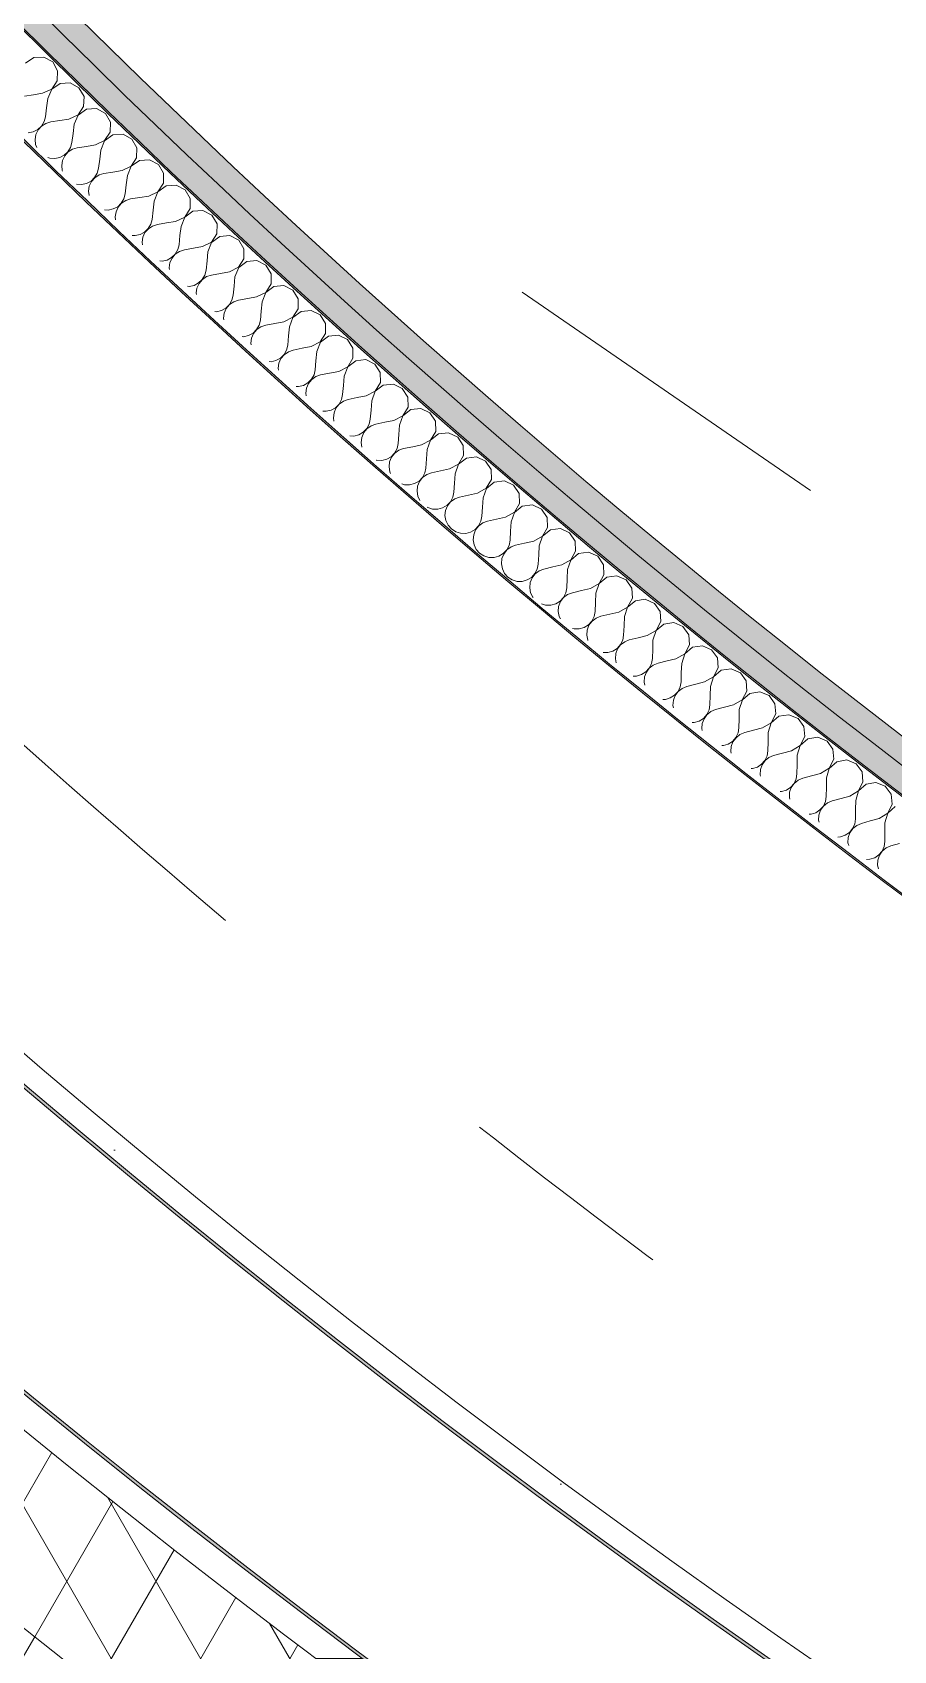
# Model space of a CAD drawing. Header units: millimetres. Extents: x -50172 to 68897, y -80883 to 956680.
# Drawn here: x -39542 to -38985, y -68995 to -67948 of the extents above; entities that cross this region are included whole.
import ezdxf

# ---------------------------------------------------------------- set-up
doc = ezdxf.new("R2010")
doc.units = ezdxf.units.MM
doc.header["$MEASUREMENT"] = 0
doc.linetypes.add('Dashed', pattern=[564.444447, 282.222223, -282.222223])
doc.linetypes.add('Double Dashed', pattern=[1093.611073, 529.166651, -211.666656, 141.111112, -211.666656])
for name, color, linetype in [('A-25-M_Wall_Ext', 7, 'Continuous'), ('New_A-15-MG_Structural_Grid_Phase_2', 7, 'Continuous'), ('New_A-25-M_Wall_Int', 7, 'Continuous')]:
    doc.layers.add(name, color=color, linetype=linetype)
for name, color, linetype, lineweight in [('A-25-M_Wall_Ext_Pen_No__1', 7, 'Continuous', 13), ('New_A-25-M_Wall_Int_Pen_No__1', 7, 'Continuous', 13), ('New_A-25-M_Wall_Int_Pen_No__150', 7, 'Continuous', 0), ('New_A-95-P_Drawing_Pen_No__1', 7, 'Continuous', 13)]:
    doc.layers.add(name, color=color, linetype=linetype, lineweight=lineweight)
for name, color, linetype, lineweight, true_color in [('A-25-M_Wall_Ext_Pen_No__107', 7, 'Continuous', 15, 0xa6a6a6), ('New_A-15-MG_Structural_Grid_Phase_2_Pen_No__222', 7, 'Continuous', 13, 0x65af33), ('New_A-25-M_Wall_Int_Pen_No__107', 7, 'Continuous', 15, 0xa6a6a6), ('New_A-25-M_Wall_Int_Pen_No__81', 7, 'Continuous', 20, 0x6a6a6a)]:
    doc.layers.add(name, color=color, linetype=linetype, lineweight=lineweight, true_color=true_color)
pattern_1 = [(60, (0, 0), (-43.30127, 25), []), (120, (0, 0), (43.30127, 25), [])]

# ---------------------------------------------------------------- blocks, each defined once
blk = doc.blocks.new('*X334')
at = {"layer": 'New_A-25-M_Wall_Int_Pen_No__150', "linetype": 'Continuous'}
for p, q in [((-39540.9, -67964.7), (-39546.2, -67968.4)), ((-39534.4, -67964.4), (-39540.9, -67964.7)), ((-39528.7, -67967.5), (-39534.4, -67964.4)), ((-39525.5, -67973.2), (-39528.7, -67967.5)), ((-39525.7, -67979.7), (-39525.5, -67973.2)), ((-39535.2, -67987.8), (-39529.3, -67985.1)), ((-39529.2, -67985.2), (-39531.8, -67991.2)), ((-39529.3, -67985.1), (-39525.7, -67979.7)), ((-39523.9, -67981.5), (-39529.2, -67985.2)), ((-39517.4, -67981.1), (-39523.9, -67981.5)), ((-39511.7, -67984.2), (-39517.4, -67981.1)), ((-39508.4, -67989.9), (-39511.7, -67984.2)), ((-39541.1, -67988.7), (-39547, -67989.6)), ((-39535.2, -67987.8), (-39541.1, -67988.7)), ((-39531.8, -67991.2), (-39532.6, -67997.1)), ((-39512.2, -68001.8), (-39508.7, -67996.4)), ((-39508.7, -67996.4), (-39508.4, -67989.9)), ((-39535.9, -68009), (-39534.2, -68006.1)), ((-39533.1, -68007.3), (-39535.9, -68009)), ((-39534.2, -68006.1), (-39533.4, -68003)), ((-39532.6, -67997.1), (-39533.4, -68003)), ((-39529.9, -68006.3), (-39533.1, -68007.3)), ((-39524.1, -68005.4), (-39529.9, -68006.3)), ((-39518.2, -68004.5), (-39524.1, -68005.4)), ((-39518.2, -68004.5), (-39512.2, -68001.8)), ((-39512.2, -68001.9), (-39514.7, -68007.8)), ((-39506.9, -67998.1), (-39512.2, -68001.9)), ((-39500.4, -67997.7), (-39506.9, -67998.1)), ((-39494.6, -68000.8), (-39500.4, -67997.7)), ((-39491.4, -68006.5), (-39494.6, -68000.8)), ((-39491.6, -68013), (-39491.4, -68006.5)), ((-39544.5, -68013.3), (-39541.3, -68012.7)), ((-39541.3, -68012.7), (-39538.3, -68011.2)), ((-39539.5, -68014.4), (-39540, -68017.7)), ((-39540, -68017.7), (-39539.7, -68021)), ((-39538, -68011.5), (-39539.5, -68014.4)), ((-39538.3, -68011.2), (-39535.9, -68009)), ((-39535.9, -68009), (-39538, -68011.5)), ((-39515.5, -68013.8), (-39516.2, -68019.7)), ((-39514.7, -68007.8), (-39515.5, -68013.8)), ((-39495.1, -68018.4), (-39491.6, -68013)), ((-39489.7, -68014.7), (-39495.1, -68018.5)), ((-39483.2, -68014.3), (-39489.7, -68014.7)), ((-39477.5, -68017.4), (-39483.2, -68014.3)), ((-39474.2, -68023), (-39477.5, -68017.4)), ((-39539.7, -68021), (-39538.9, -68022.8)), ((-39524.1, -68029.4), (-39521.2, -68027.9)), ((-39520.9, -68028.2), (-39522.3, -68031.2)), ((-39521.2, -68027.9), (-39518.8, -68025.7)), ((-39518.7, -68025.7), (-39520.9, -68028.2)), ((-39518.8, -68025.7), (-39517.1, -68022.8)), ((-39515.9, -68024), (-39518.7, -68025.7)), ((-39517.1, -68022.8), (-39516.2, -68019.7)), ((-39512.8, -68023), (-39515.9, -68024)), ((-39506.9, -68022.1), (-39512.8, -68023)), ((-39501, -68021.1), (-39506.9, -68022.1)), ((-39501, -68021.1), (-39495.1, -68018.4)), ((-39497.6, -68024.5), (-39498.3, -68030.4)), ((-39495.1, -68018.5), (-39497.6, -68024.5)), ((-39474.4, -68029.5), (-39474.2, -68023)), ((-39531.8, -68029.3), (-39530.6, -68029.8)), ((-39530.6, -68029.8), (-39527.3, -68030)), ((-39527.3, -68030), (-39524.1, -68029.4)), ((-39522.3, -68031.2), (-39522.8, -68034.4)), ((-39522.8, -68034.4), (-39522.5, -68037.7)), ((-39522.5, -68037.7), (-39522.3, -68038.1)), ((-39499.9, -68039.5), (-39499, -68036.3)), ((-39498.3, -68030.4), (-39499, -68036.3)), ((-39489.7, -68038.7), (-39495.6, -68039.6)), ((-39483.8, -68037.7), (-39489.7, -68038.7)), ((-39483.8, -68037.7), (-39477.9, -68034.9)), ((-39477.9, -68035), (-39480.4, -68041)), ((-39477.9, -68034.9), (-39474.4, -68029.5)), ((-39472.6, -68031.2), (-39477.9, -68035)), ((-39466.1, -68030.8), (-39472.6, -68031.2)), ((-39460.3, -68033.8), (-39466.1, -68030.8)), ((-39457, -68039.4), (-39460.3, -68033.8)), ((-39513.2, -68046.5), (-39510.1, -68046.7)), ((-39510.1, -68046.7), (-39506.9, -68046.1)), ((-39506.9, -68046.1), (-39503.9, -68044.5)), ((-39505, -68047.8), (-39505.6, -68051.1)), ((-39503.6, -68044.8), (-39505, -68047.8)), ((-39503.9, -68044.5), (-39501.6, -68042.3)), ((-39501.5, -68042.4), (-39503.6, -68044.8)), ((-39501.6, -68042.3), (-39499.9, -68039.5)), ((-39498.7, -68040.6), (-39501.5, -68042.4)), ((-39495.6, -68039.6), (-39498.7, -68040.6)), ((-39481.1, -68046.9), (-39481.8, -68052.8)), ((-39480.4, -68041), (-39481.1, -68046.9)), ((-39460.7, -68051.4), (-39457.1, -68045.9)), ((-39455.3, -68047.7), (-39460.6, -68051.5)), ((-39457.1, -68045.9), (-39457, -68039.4)), ((-39448.8, -68047.2), (-39455.3, -68047.7)), ((-39443.1, -68050.2), (-39448.8, -68047.2)), ((-39505.6, -68051.1), (-39505.2, -68053.8)), ((-39486.6, -68061.1), (-39484.3, -68058.9)), ((-39484.2, -68058.9), (-39486.3, -68061.4)), ((-39484.3, -68058.9), (-39482.6, -68056)), ((-39481.4, -68057.1), (-39484.2, -68058.9)), ((-39482.6, -68056), (-39481.8, -68052.8)), ((-39478.3, -68056.1), (-39481.4, -68057.1)), ((-39472.4, -68055.2), (-39478.3, -68056.1)), ((-39466.5, -68054.2), (-39472.4, -68055.2)), ((-39466.5, -68054.2), (-39460.7, -68051.4)), ((-39463.1, -68057.5), (-39463.8, -68063.4)), ((-39460.6, -68051.5), (-39463.1, -68057.5)), ((-39439.7, -68055.8), (-39443.1, -68050.2)), ((-39439.8, -68062.3), (-39439.7, -68055.8)), ((-39495.1, -68063.1), (-39492.8, -68063.3)), ((-39492.8, -68063.3), (-39489.6, -68062.6)), ((-39489.6, -68062.6), (-39486.6, -68061.1)), ((-39487.7, -68064.4), (-39488.2, -68067.6)), ((-39488.2, -68067.6), (-39488, -68069.7)), ((-39486.3, -68061.4), (-39487.7, -68064.4)), ((-39465.2, -68072.5), (-39464.4, -68069.3)), ((-39463.8, -68063.4), (-39464.4, -68069.3)), ((-39449.2, -68070.6), (-39443.3, -68067.8)), ((-39443.3, -68067.9), (-39445.7, -68073.9)), ((-39443.3, -68067.8), (-39439.8, -68062.3)), ((-39438, -68064), (-39443.3, -68067.9)), ((-39431.5, -68063.5), (-39438, -68064)), ((-39425.7, -68066.5), (-39431.5, -68063.5)), ((-39422.4, -68072.1), (-39425.7, -68066.5)), ((-39477.2, -68079.7), (-39475.4, -68079.8)), ((-39475.4, -68079.8), (-39472.2, -68079.2)), ((-39472.2, -68079.2), (-39469.3, -68077.6)), ((-39469, -68077.9), (-39470.3, -68080.9)), ((-39469.3, -68077.6), (-39466.9, -68075.3)), ((-39466.8, -68075.4), (-39469, -68077.9)), ((-39466.9, -68075.3), (-39465.2, -68072.5)), ((-39464.1, -68073.6), (-39466.8, -68075.4)), ((-39461, -68072.6), (-39464.1, -68073.6)), ((-39455.1, -68071.6), (-39461, -68072.6)), ((-39449.2, -68070.6), (-39455.1, -68071.6)), ((-39446.4, -68079.8), (-39447, -68085.7)), ((-39445.7, -68073.9), (-39446.4, -68079.8)), ((-39425.9, -68084.1), (-39422.5, -68078.6)), ((-39420.6, -68080.3), (-39425.9, -68084.2)), ((-39422.5, -68078.6), (-39422.4, -68072.1)), ((-39414.1, -68079.8), (-39420.6, -68080.3)), ((-39408.3, -68082.8), (-39414.1, -68079.8)), ((-39470.3, -68080.9), (-39470.8, -68084.1)), ((-39470.8, -68084.1), (-39470.6, -68085.7)), ((-39449.5, -68091.8), (-39447.8, -68088.9)), ((-39446.7, -68090), (-39449.4, -68091.8)), ((-39447.8, -68088.9), (-39447, -68085.7)), ((-39443.5, -68089), (-39446.7, -68090)), ((-39437.7, -68088), (-39443.5, -68089)), ((-39431.8, -68086.9), (-39437.7, -68088)), ((-39431.8, -68086.9), (-39425.9, -68084.1)), ((-39428.3, -68090.2), (-39428.9, -68096.1)), ((-39425.9, -68084.2), (-39428.3, -68090.2)), ((-39405, -68088.3), (-39408.3, -68082.8)), ((-39405, -68094.8), (-39405, -68088.3)), ((-39459.3, -68096.2), (-39457.9, -68096.3)), ((-39457.9, -68096.3), (-39454.7, -68095.6)), ((-39454.7, -68095.6), (-39451.8, -68094)), ((-39452.9, -68097.3), (-39453.4, -68100.6)), ((-39453.4, -68100.6), (-39453.2, -68101.8)), ((-39451.5, -68094.3), (-39452.9, -68097.3)), ((-39451.8, -68094), (-39449.5, -68091.8)), ((-39449.4, -68091.8), (-39451.5, -68094.3)), ((-39428.9, -68096.1), (-39429.5, -68102.1)), ((-39414.3, -68103.2), (-39408.5, -68100.3)), ((-39408.4, -68100.4), (-39410.8, -68106.5)), ((-39408.5, -68100.3), (-39405, -68094.8)), ((-39403.2, -68096.5), (-39408.4, -68100.4)), ((-39396.7, -68096), (-39403.2, -68096.5)), ((-39390.9, -68098.9), (-39396.7, -68096)), ((-39387.5, -68104.5), (-39390.9, -68098.9)), ((-39437.2, -68112), (-39434.3, -68110.4)), ((-39434, -68110.7), (-39435.4, -68113.7)), ((-39434.3, -68110.4), (-39432, -68108.1)), ((-39431.9, -68108.2), (-39434, -68110.7)), ((-39432, -68108.1), (-39430.3, -68105.3)), ((-39429.2, -68106.3), (-39431.9, -68108.2)), ((-39430.3, -68105.3), (-39429.5, -68102.1)), ((-39426, -68105.3), (-39429.2, -68106.3)), ((-39420.2, -68104.3), (-39426, -68105.3)), ((-39414.3, -68103.2), (-39420.2, -68104.3)), ((-39410.8, -68106.5), (-39411.4, -68112.4)), ((-39390.9, -68116.5), (-39387.5, -68111)), ((-39387.5, -68111), (-39387.5, -68104.5)), ((-39441.5, -68112.6), (-39440.4, -68112.7)), ((-39440.4, -68112.7), (-39437.2, -68112)), ((-39435.4, -68113.7), (-39435.8, -68116.9)), ((-39435.8, -68116.9), (-39435.7, -68117.9)), ((-39414.4, -68124.4), (-39412.8, -68121.5)), ((-39412.8, -68121.5), (-39412, -68118.3)), ((-39411.4, -68112.4), (-39412, -68118.3)), ((-39408.5, -68121.6), (-39411.6, -68122.6)), ((-39402.6, -68120.5), (-39408.5, -68121.6)), ((-39396.8, -68119.4), (-39402.6, -68120.5)), ((-39396.8, -68119.4), (-39390.9, -68116.5)), ((-39390.9, -68116.6), (-39393.2, -68122.6)), ((-39385.6, -68112.7), (-39390.9, -68116.6)), ((-39379.2, -68112.1), (-39385.6, -68112.7)), ((-39373.4, -68115), (-39379.2, -68112.1)), ((-39369.9, -68120.6), (-39373.4, -68115)), ((-39369.9, -68127.1), (-39369.9, -68120.6)), ((-39423.8, -68128.9), (-39422.8, -68129)), ((-39422.8, -68129), (-39419.6, -68128.2)), ((-39419.6, -68128.2), (-39416.7, -68126.7)), ((-39417.8, -68130), (-39418.2, -68133.2)), ((-39416.4, -68127), (-39417.8, -68130)), ((-39416.7, -68126.7), (-39414.4, -68124.4)), ((-39414.3, -68124.4), (-39416.4, -68127)), ((-39411.6, -68122.6), (-39414.3, -68124.4)), ((-39393.8, -68128.6), (-39394.4, -68134.5)), ((-39393.2, -68122.6), (-39393.8, -68128.6)), ((-39379.2, -68135.5), (-39373.3, -68132.6)), ((-39373.3, -68132.7), (-39375.6, -68138.7)), ((-39373.3, -68132.6), (-39369.9, -68127.1)), ((-39368.1, -68128.8), (-39373.3, -68132.7)), ((-39361.6, -68128.2), (-39368.1, -68128.8)), ((-39355.8, -68131.1), (-39361.6, -68128.2)), ((-39352.3, -68136.6), (-39355.8, -68131.1)), ((-39418.2, -68133.2), (-39418.1, -68134.2)), ((-39402, -68144.5), (-39399.1, -68142.9)), ((-39398.8, -68143.2), (-39400.1, -68146.2)), ((-39399.1, -68142.9), (-39396.8, -68140.6)), ((-39396.7, -68140.6), (-39398.8, -68143.2)), ((-39396.8, -68140.6), (-39395.2, -68137.7)), ((-39394, -68138.8), (-39396.7, -68140.6)), ((-39395.2, -68137.7), (-39394.4, -68134.5)), ((-39390.9, -68137.7), (-39394, -68138.8)), ((-39385, -68136.6), (-39390.9, -68137.7)), ((-39379.2, -68135.5), (-39385, -68136.6)), ((-39375.6, -68138.7), (-39376.2, -68144.7)), ((-39355.7, -68148.6), (-39352.3, -68143.1)), ((-39352.3, -68143.1), (-39352.3, -68136.6)), ((-39406.2, -68145.1), (-39405.2, -68145.2)), ((-39405.2, -68145.2), (-39402, -68144.5)), ((-39400.1, -68146.2), (-39400.6, -68149.4)), ((-39400.6, -68149.4), (-39400.4, -68150.5)), ((-39377.5, -68153.8), (-39376.7, -68150.6)), ((-39376.2, -68144.7), (-39376.7, -68150.6)), ((-39367.3, -68152.7), (-39373.2, -68153.8)), ((-39361.5, -68151.6), (-39367.3, -68152.7)), ((-39361.5, -68151.6), (-39355.7, -68148.6)), ((-39355.6, -68148.7), (-39357.9, -68154.8)), ((-39350.4, -68144.8), (-39355.6, -68148.7)), ((-39343.9, -68144.1), (-39350.4, -68144.8)), ((-39338.1, -68147), (-39343.9, -68144.1)), ((-39334.6, -68152.5), (-39338.1, -68147)), ((-39334.6, -68159), (-39334.6, -68152.5)), ((-39388.7, -68161.3), (-39387.5, -68161.4)), ((-39387.5, -68161.4), (-39384.3, -68160.6)), ((-39384.3, -68160.6), (-39381.4, -68159)), ((-39382.4, -68162.3), (-39382.8, -68165.6)), ((-39381.1, -68159.3), (-39382.4, -68162.3)), ((-39381.4, -68159), (-39379.1, -68156.7)), ((-39379, -68156.8), (-39381.1, -68159.3)), ((-39379.1, -68156.7), (-39377.5, -68153.8)), ((-39376.3, -68154.9), (-39379, -68156.8)), ((-39373.2, -68153.8), (-39376.3, -68154.9)), ((-39358.5, -68160.7), (-39359, -68166.7)), ((-39357.9, -68154.8), (-39358.5, -68160.7)), ((-39337.9, -68164.6), (-39334.6, -68159)), ((-39332.7, -68160.7), (-39337.9, -68164.7)), ((-39326.2, -68160), (-39332.7, -68160.7)), ((-39320.4, -68162.9), (-39326.2, -68160)), ((-39316.9, -68168.4), (-39320.4, -68162.9)), ((-39382.8, -68165.6), (-39382.6, -68166.9)), ((-39363.6, -68175.1), (-39361.3, -68172.7)), ((-39361.2, -68172.8), (-39363.3, -68175.4)), ((-39361.3, -68172.7), (-39359.7, -68169.9)), ((-39358.5, -68170.9), (-39361.2, -68172.8)), ((-39359.7, -68169.9), (-39359, -68166.7)), ((-39355.4, -68169.9), (-39358.5, -68170.9)), ((-39349.6, -68168.7), (-39355.4, -68169.9)), ((-39343.7, -68167.6), (-39349.6, -68168.7)), ((-39343.7, -68167.6), (-39337.9, -68164.6)), ((-39340.2, -68170.7), (-39340.7, -68176.7)), ((-39337.9, -68164.7), (-39340.2, -68170.7)), ((-39316.8, -68174.9), (-39316.9, -68168.4)), ((-39371.2, -68177.4), (-39369.7, -68177.4)), ((-39369.7, -68177.4), (-39366.5, -68176.7)), ((-39366.5, -68176.7), (-39363.6, -68175.1)), ((-39364.6, -68178.4), (-39365, -68181.6)), ((-39365, -68181.6), (-39364.8, -68183.4)), ((-39363.3, -68175.4), (-39364.6, -68178.4)), ((-39341.9, -68185.8), (-39341.2, -68182.6)), ((-39340.7, -68176.7), (-39341.2, -68182.6)), ((-39331.8, -68184.6), (-39337.6, -68185.8)), ((-39325.9, -68183.5), (-39331.8, -68184.6)), ((-39325.9, -68183.5), (-39320.1, -68180.5)), ((-39320.1, -68180.5), (-39322.3, -68186.6)), ((-39320.1, -68180.5), (-39316.8, -68174.9)), ((-39314.9, -68176.6), (-39320.1, -68180.5)), ((-39308.4, -68175.9), (-39314.9, -68176.6)), ((-39302.6, -68178.7), (-39308.4, -68175.9)), ((-39299.1, -68184.2), (-39302.6, -68178.7)), ((-39298.9, -68190.7), (-39299.1, -68184.2)), ((-39353.9, -68193.4), (-39351.8, -68193.4)), ((-39351.8, -68193.4), (-39348.6, -68192.7)), ((-39348.6, -68192.7), (-39345.8, -68191.1)), ((-39346.7, -68194.4), (-39347.1, -68197.6)), ((-39345.5, -68191.3), (-39346.7, -68194.4)), ((-39345.8, -68191.1), (-39343.5, -68188.7)), ((-39343.4, -68188.8), (-39345.5, -68191.3)), ((-39343.5, -68188.7), (-39341.9, -68185.8)), ((-39340.7, -68186.9), (-39343.4, -68188.8)), ((-39337.6, -68185.8), (-39340.7, -68186.9)), ((-39322.8, -68192.6), (-39323.3, -68198.5)), ((-39322.3, -68186.6), (-39322.8, -68192.6)), ((-39302.3, -68196.3), (-39298.9, -68190.7)), ((-39297.1, -68192.3), (-39302.2, -68196.3)), ((-39290.6, -68191.6), (-39297.1, -68192.3)), ((-39284.7, -68194.4), (-39290.6, -68191.6)), ((-39281.2, -68199.9), (-39284.7, -68194.4)), ((-39347.1, -68197.6), (-39346.8, -68199.9)), ((-39327.9, -68207), (-39325.6, -68204.6)), ((-39325.5, -68204.7), (-39327.5, -68207.2)), ((-39325.6, -68204.6), (-39324, -68201.7)), ((-39322.8, -68202.8), (-39325.5, -68204.7)), ((-39324, -68201.7), (-39323.3, -68198.5)), ((-39319.7, -68201.7), (-39322.8, -68202.8)), ((-39313.9, -68200.5), (-39319.7, -68201.7)), ((-39308, -68199.3), (-39313.9, -68200.5)), ((-39308, -68199.3), (-39302.3, -68196.3)), ((-39304.4, -68202.4), (-39304.9, -68208.4)), ((-39302.2, -68196.3), (-39304.4, -68202.4)), ((-39281, -68206.4), (-39281.2, -68199.9)), ((-39336.6, -68209.3), (-39333.9, -68209.4)), ((-39333.9, -68209.4), (-39330.7, -68208.6)), ((-39330.7, -68208.6), (-39327.9, -68207)), ((-39328.8, -68210.3), (-39329.2, -68213.5)), ((-39329.2, -68213.5), (-39328.7, -68216.6)), ((-39327.5, -68207.2), (-39328.8, -68210.3)), ((-39306, -68217.5), (-39305.3, -68214.3)), ((-39304.9, -68208.4), (-39305.3, -68214.3)), ((-39295.9, -68216.3), (-39301.8, -68217.5)), ((-39290.1, -68215), (-39295.9, -68216.3)), ((-39290.1, -68215), (-39284.3, -68212)), ((-39284.3, -68212.1), (-39286.5, -68218.2)), ((-39284.3, -68212), (-39281, -68206.4)), ((-39279.1, -68208), (-39284.3, -68212.1)), ((-39272.7, -68207.3), (-39279.1, -68208)), ((-39266.8, -68210.1), (-39272.7, -68207.3)), ((-39263.2, -68215.5), (-39266.8, -68210.1)), ((-39263.1, -68222), (-39263.2, -68215.5)), ((-39319.6, -68225), (-39319.2, -68225.1)), ((-39319.2, -68225.1), (-39315.9, -68225.2)), ((-39315.9, -68225.2), (-39312.7, -68224.4)), ((-39312.7, -68224.4), (-39309.9, -68222.8)), ((-39310.8, -68226.1), (-39311.2, -68229.4)), ((-39309.6, -68223.1), (-39310.8, -68226.1)), ((-39309.9, -68222.8), (-39307.6, -68220.4)), ((-39307.5, -68220.5), (-39309.6, -68223.1)), ((-39307.6, -68220.4), (-39306, -68217.5)), ((-39304.8, -68218.6), (-39307.5, -68220.5)), ((-39301.8, -68217.5), (-39304.8, -68218.6)), ((-39286.9, -68224.1), (-39287.3, -68230.1)), ((-39286.5, -68218.2), (-39286.9, -68224.1)), ((-39266.3, -68227.7), (-39263.1, -68222)), ((-39261.2, -68223.7), (-39266.3, -68227.7)), ((-39254.7, -68222.9), (-39261.2, -68223.7)), ((-39248.8, -68225.7), (-39254.7, -68222.9)), ((-39245.2, -68231.1), (-39248.8, -68225.7)), ((-39311.2, -68229.4), (-39310.7, -68232.6)), ((-39310.7, -68232.6), (-39310.2, -68233.7)), ((-39291.8, -68238.6), (-39289.6, -68236.2)), ((-39289.5, -68236.3), (-39291.5, -68238.8)), ((-39289.6, -68236.2), (-39288, -68233.3)), ((-39286.8, -68234.3), (-39289.5, -68236.3)), ((-39288, -68233.3), (-39287.3, -68230.1)), ((-39283.7, -68233.2), (-39286.8, -68234.3)), ((-39277.9, -68232), (-39283.7, -68233.2)), ((-39272.1, -68230.7), (-39277.9, -68232)), ((-39272.1, -68230.7), (-39266.3, -68227.7)), ((-39268.5, -68233.8), (-39268.9, -68239.8)), ((-39266.3, -68227.7), (-39268.5, -68233.8)), ((-39245, -68237.6), (-39245.2, -68231.1)), ((-39302.9, -68240.4), (-39301.2, -68240.9)), ((-39301.2, -68240.9), (-39297.9, -68241)), ((-39297.9, -68241), (-39294.7, -68240.2)), ((-39294.7, -68240.2), (-39291.8, -68238.6)), ((-39292.8, -68241.9), (-39293.1, -68245.1)), ((-39293.1, -68245.1), (-39292.6, -68248.4)), ((-39291.5, -68238.8), (-39292.8, -68241.9)), ((-39269.9, -68249), (-39269.3, -68245.7)), ((-39268.9, -68239.8), (-39269.3, -68245.7)), ((-39259.8, -68247.6), (-39265.6, -68248.9)), ((-39254, -68246.3), (-39259.8, -68247.6)), ((-39254, -68246.3), (-39248.3, -68243.2)), ((-39248.2, -68243.3), (-39250.4, -68249.4)), ((-39248.3, -68243.2), (-39245, -68237.6)), ((-39243.1, -68239.2), (-39248.2, -68243.3)), ((-39236.6, -68238.4), (-39243.1, -68239.2)), ((-39230.7, -68241.2), (-39236.6, -68238.4)), ((-39227.1, -68246.6), (-39230.7, -68241.2)), ((-39226.9, -68253.1), (-39227.1, -68246.6)), ((-39292.6, -68248.4), (-39291.3, -68251.1)), ((-39286.6, -68255.4), (-39286.2, -68255.7)), ((-39286.2, -68255.7), (-39283, -68256.7)), ((-39283, -68256.7), (-39279.7, -68256.7)), ((-39279.7, -68256.7), (-39276.6, -68255.9)), ((-39276.6, -68255.9), (-39273.7, -68254.2)), ((-39274.6, -68257.6), (-39275, -68260.8)), ((-39273.4, -68254.5), (-39274.6, -68257.6)), ((-39273.7, -68254.2), (-39271.5, -68251.9)), ((-39271.4, -68251.9), (-39273.4, -68254.5)), ((-39271.5, -68251.9), (-39269.9, -68249)), ((-39268.7, -68250), (-39271.4, -68251.9)), ((-39265.6, -68248.9), (-39268.7, -68250)), ((-39250.8, -68255.4), (-39251.1, -68261.3)), ((-39250.4, -68249.4), (-39250.8, -68255.4)), ((-39230.1, -68258.7), (-39226.9, -68253.1)), ((-39225, -68254.7), (-39230.1, -68258.8)), ((-39218.5, -68253.9), (-39225, -68254.7)), ((-39212.6, -68256.6), (-39218.5, -68253.9)), ((-39209, -68262), (-39212.6, -68256.6)), ((-39275, -68260.8), (-39274.4, -68264.1)), ((-39274.4, -68264.1), (-39273, -68267.1)), ((-39273, -68267.1), (-39270.8, -68269.5)), ((-39255.5, -68269.9), (-39253.3, -68267.5)), ((-39253.2, -68267.5), (-39255.2, -68270.1)), ((-39253.3, -68267.5), (-39251.8, -68264.5)), ((-39250.6, -68265.6), (-39253.2, -68267.5)), ((-39251.8, -68264.5), (-39251.1, -68261.3)), ((-39247.5, -68264.4), (-39250.6, -68265.6)), ((-39241.7, -68263.1), (-39247.5, -68264.4)), ((-39235.9, -68261.8), (-39241.7, -68263.1)), ((-39235.9, -68261.8), (-39230.1, -68258.7)), ((-39232.2, -68264.9), (-39232.6, -68270.9)), ((-39230.1, -68258.8), (-39232.2, -68264.9)), ((-39211.9, -68274.2), (-39208.7, -68268.5)), ((-39208.7, -68268.5), (-39209, -68262)), ((-39270.8, -68269.5), (-39268, -68271.3)), ((-39268, -68271.3), (-39264.9, -68272.3)), ((-39264.9, -68272.3), (-39261.6, -68272.4)), ((-39261.6, -68272.4), (-39258.4, -68271.5)), ((-39258.4, -68271.5), (-39255.5, -68269.9)), ((-39256.4, -68273.2), (-39256.8, -68276.5)), ((-39256.8, -68276.5), (-39256.2, -68279.7)), ((-39255.2, -68270.1), (-39256.4, -68273.2)), ((-39233.6, -68280.1), (-39232.9, -68276.8)), ((-39232.6, -68270.9), (-39232.9, -68276.8)), ((-39223.5, -68278.6), (-39229.3, -68279.9)), ((-39217.6, -68277.3), (-39223.5, -68278.6)), ((-39217.6, -68277.3), (-39211.9, -68274.2)), ((-39211.9, -68274.2), (-39214, -68280.4)), ((-39206.8, -68270.1), (-39211.9, -68274.2)), ((-39200.4, -68269.3), (-39206.8, -68270.1)), ((-39194.4, -68271.9), (-39200.4, -68269.3)), ((-39190.8, -68277.3), (-39194.4, -68271.9)), ((-39190.5, -68283.8), (-39190.8, -68277.3)), ((-39256.2, -68279.7), (-39254.8, -68282.7)), ((-39254.8, -68282.7), (-39252.6, -68285.1)), ((-39252.6, -68285.1), (-39249.8, -68286.9)), ((-39249.8, -68286.9), (-39246.6, -68287.9)), ((-39246.6, -68287.9), (-39243.3, -68287.9)), ((-39243.3, -68287.9), (-39240.1, -68287.1)), ((-39240.1, -68287.1), (-39237.3, -68285.4)), ((-39238.2, -68288.7), (-39238.5, -68292)), ((-39237, -68285.7), (-39238.2, -68288.7)), ((-39237.3, -68285.4), (-39235.1, -68283)), ((-39235, -68283.1), (-39237, -68285.7)), ((-39235.1, -68283), (-39233.6, -68280.1)), ((-39232.3, -68281.1), (-39235, -68283.1)), ((-39229.3, -68279.9), (-39232.3, -68281.1)), ((-39214.3, -68286.3), (-39214.7, -68292.3)), ((-39214, -68280.4), (-39214.3, -68286.3)), ((-39199.4, -68292.7), (-39193.7, -68289.5)), ((-39193.6, -68289.6), (-39195.7, -68295.7)), ((-39193.7, -68289.5), (-39190.5, -68283.8)), ((-39188.6, -68285.4), (-39193.6, -68289.6)), ((-39182.1, -68284.6), (-39188.6, -68285.4)), ((-39176.2, -68287.2), (-39182.1, -68284.6)), ((-39172.5, -68292.6), (-39176.2, -68287.2)), ((-39238.5, -68292), (-39237.9, -68295.2)), ((-39237.9, -68295.2), (-39236.5, -68298.2)), ((-39236.5, -68298.2), (-39234.3, -68300.7)), ((-39219, -68300.8), (-39216.8, -68298.4)), ((-39216.7, -68298.5), (-39218.7, -68301.1)), ((-39216.8, -68298.4), (-39215.3, -68295.5)), ((-39214.1, -68296.5), (-39216.7, -68298.5)), ((-39215.3, -68295.5), (-39214.7, -68292.3)), ((-39211, -68295.4), (-39214.1, -68296.5)), ((-39205.2, -68294), (-39211, -68295.4)), ((-39199.4, -68292.7), (-39205.2, -68294)), ((-39195.7, -68295.7), (-39196, -68301.7)), ((-39175.4, -68304.8), (-39172.2, -68299.1)), ((-39172.2, -68299.1), (-39172.5, -68292.6)), ((-39163.8, -68299.8), (-39170.3, -68300.7)), ((-39157.9, -68302.4), (-39163.8, -68299.8)), ((-39234.3, -68300.7), (-39231.5, -68302.4)), ((-39231.5, -68302.4), (-39228.3, -68303.4)), ((-39228.3, -68303.4), (-39225, -68303.4)), ((-39225, -68303.4), (-39221.8, -68302.5)), ((-39221.8, -68302.5), (-39219, -68300.8)), ((-39219.9, -68304.2), (-39220.2, -68307.5)), ((-39220.2, -68307.5), (-39219.6, -68310.7)), ((-39218.7, -68301.1), (-39219.9, -68304.2)), ((-39219.6, -68310.7), (-39218.1, -68313.7)), ((-39196.9, -68310.9), (-39196.3, -68307.6)), ((-39196, -68301.7), (-39196.3, -68307.6)), ((-39192.6, -68310.7), (-39195.7, -68311.9)), ((-39186.8, -68309.3), (-39192.6, -68310.7)), ((-39181, -68308), (-39186.8, -68309.3)), ((-39181, -68308), (-39175.4, -68304.8)), ((-39175.3, -68304.8), (-39177.4, -68311)), ((-39170.3, -68300.7), (-39175.3, -68304.8)), ((-39154.2, -68307.8), (-39157.9, -68302.4)), ((-39153.8, -68314.3), (-39154.2, -68307.8)), ((-39218.1, -68313.7), (-39218, -68313.8)), ((-39212.6, -68318), (-39209.9, -68318.8)), ((-39209.9, -68318.8), (-39206.6, -68318.8)), ((-39206.6, -68318.8), (-39203.4, -68317.9)), ((-39203.4, -68317.9), (-39200.6, -68316.2)), ((-39201.5, -68319.6), (-39201.8, -68322.8)), ((-39200.3, -68316.5), (-39201.5, -68319.6)), ((-39200.6, -68316.2), (-39198.4, -68313.8)), ((-39198.3, -68313.9), (-39200.3, -68316.5)), ((-39198.4, -68313.8), (-39196.9, -68310.9)), ((-39195.7, -68311.9), (-39198.3, -68313.9)), ((-39177.6, -68317), (-39177.9, -68322.9)), ((-39177.4, -68311), (-39177.6, -68317)), ((-39162.6, -68323.2), (-39157, -68320)), ((-39156.9, -68320), (-39159, -68326.2)), ((-39157, -68320), (-39153.8, -68314.3)), ((-39151.9, -68315.9), (-39156.9, -68320)), ((-39145.5, -68315), (-39151.9, -68315.9)), ((-39139.5, -68317.6), (-39145.5, -68315)), ((-39135.8, -68322.9), (-39139.5, -68317.6)), ((-39201.8, -68322.8), (-39201.2, -68326.1)), ((-39201.2, -68326.1), (-39200.4, -68327.6)), ((-39185, -68333.3), (-39182.2, -68331.5)), ((-39182.2, -68331.5), (-39180, -68329.1)), ((-39179.9, -68329.2), (-39181.9, -68331.8)), ((-39180, -68329.1), (-39178.5, -68326.2)), ((-39177.3, -68327.2), (-39179.9, -68329.2)), ((-39178.5, -68326.2), (-39177.9, -68322.9)), ((-39174.2, -68326), (-39177.3, -68327.2)), ((-39168.4, -68324.6), (-39174.2, -68326)), ((-39162.6, -68323.2), (-39168.4, -68324.6)), ((-39159, -68326.2), (-39159.2, -68332.2)), ((-39138.5, -68335.1), (-39135.4, -68329.4)), ((-39133.5, -68331), (-39138.5, -68335.2)), ((-39135.4, -68329.4), (-39135.8, -68322.9)), ((-39127, -68330), (-39133.5, -68331)), ((-39121.1, -68332.6), (-39127, -68330)), ((-39192.5, -68333.8), (-39191.5, -68334.1)), ((-39191.5, -68334.1), (-39188.2, -68334.1)), ((-39188.2, -68334.1), (-39185, -68333.3)), ((-39183, -68334.9), (-39183.3, -68338.1)), ((-39183.3, -68338.1), (-39182.7, -68341.4)), ((-39181.9, -68331.8), (-39183, -68334.9)), ((-39182.7, -68341.4), (-39182.6, -68341.6)), ((-39161.5, -68344.3), (-39160, -68341.4)), ((-39160, -68341.4), (-39159.5, -68338.1)), ((-39159.2, -68332.2), (-39159.5, -68338.1)), ((-39155.8, -68341.2), (-39158.8, -68342.4)), ((-39150, -68339.8), (-39155.8, -68341.2)), ((-39144.2, -68338.3), (-39150, -68339.8)), ((-39144.2, -68338.3), (-39138.5, -68335.1)), ((-39140.5, -68341.4), (-39140.7, -68347.3)), ((-39138.5, -68335.2), (-39140.5, -68341.4)), ((-39117.3, -68337.9), (-39121.1, -68332.6)), ((-39116.9, -68344.4), (-39117.3, -68337.9)), ((-39172.7, -68349.4), (-39169.7, -68349.4)), ((-39169.7, -68349.4), (-39166.5, -68348.5)), ((-39166.5, -68348.5), (-39163.7, -68346.8)), ((-39164.5, -68350.1), (-39164.8, -68353.4)), ((-39163.4, -68347), (-39164.5, -68350.1)), ((-39163.7, -68346.8), (-39161.5, -68344.3)), ((-39161.4, -68344.4), (-39163.4, -68347)), ((-39158.8, -68342.4), (-39161.4, -68344.4)), ((-39140.7, -68347.3), (-39140.9, -68353.3)), ((-39125.7, -68353.4), (-39120, -68350.2)), ((-39119.9, -68350.2), (-39121.9, -68356.4)), ((-39120, -68350.2), (-39116.9, -68344.4)), ((-39115, -68346), (-39119.9, -68350.2)), ((-39108.5, -68345), (-39115, -68346)), ((-39102.6, -68347.6), (-39108.5, -68345)), ((-39098.8, -68352.9), (-39102.6, -68347.6)), ((-39164.8, -68353.4), (-39164.3, -68356)), ((-39147.9, -68363.7), (-39145.1, -68361.9)), ((-39144.8, -68362.2), (-39146, -68365.2)), ((-39145.1, -68361.9), (-39142.9, -68359.5)), ((-39142.9, -68359.5), (-39144.8, -68362.2)), ((-39142.9, -68359.5), (-39141.5, -68356.5)), ((-39140.3, -68357.5), (-39142.9, -68359.5)), ((-39141.5, -68356.5), (-39140.9, -68353.3)), ((-39137.2, -68356.3), (-39140.3, -68357.5)), ((-39131.4, -68354.8), (-39137.2, -68356.3)), ((-39125.7, -68353.4), (-39131.4, -68354.8)), ((-39122.2, -68362.4), (-39122.3, -68368.3)), ((-39121.9, -68356.4), (-39122.2, -68362.4)), ((-39101.4, -68365.1), (-39098.4, -68359.4)), ((-39096.4, -68360.9), (-39101.4, -68365.2)), ((-39098.4, -68359.4), (-39098.8, -68352.9)), ((-39090, -68359.9), (-39096.4, -68360.9)), ((-39084, -68362.5), (-39090, -68359.9)), ((-39080.2, -68367.8), (-39084, -68362.5)), ((-39153.4, -68364.6), (-39151.1, -68364.6)), ((-39151.1, -68364.6), (-39147.9, -68363.7)), ((-39146, -68365.2), (-39146.2, -68368.5)), ((-39146.2, -68368.5), (-39145.8, -68370.5)), ((-39124.3, -68374.5), (-39122.9, -68371.6)), ((-39121.7, -68372.6), (-39124.3, -68374.6)), ((-39122.9, -68371.6), (-39122.3, -68368.3)), ((-39118.6, -68371.3), (-39121.7, -68372.6)), ((-39112.8, -68369.9), (-39118.6, -68371.3)), ((-39107.1, -68368.4), (-39112.8, -68369.9)), ((-39107.1, -68368.4), (-39101.4, -68365.1)), ((-39103.3, -68371.4), (-39103.5, -68377.3)), ((-39101.4, -68365.2), (-39103.3, -68371.4)), ((-39079.8, -68374.3), (-39080.2, -68367.8)), ((-39134.2, -68379.7), (-39132.5, -68379.7)), ((-39132.5, -68379.7), (-39129.3, -68378.7)), ((-39129.3, -68378.7), (-39126.5, -68377)), ((-39127.3, -68380.3), (-39127.6, -68383.6)), ((-39127.6, -68383.6), (-39127.2, -68385.1)), ((-39126.2, -68377.2), (-39127.3, -68380.3)), ((-39126.5, -68377), (-39124.3, -68374.5)), ((-39124.3, -68374.6), (-39126.2, -68377.2)), ((-39104.2, -68386.5), (-39103.7, -68383.3)), ((-39103.5, -68377.3), (-39103.7, -68383.3)), ((-39088.4, -68383.3), (-39094.2, -68384.8)), ((-39088.4, -68383.3), (-39082.8, -68380)), ((-39082.7, -68380.1), (-39084.7, -68386.3)), ((-39082.8, -68380), (-39079.8, -68374.3)), ((-39077.8, -68375.8), (-39082.7, -68380.1)), ((-39071.4, -68374.8), (-39077.8, -68375.8)), ((-39065.4, -68377.3), (-39071.4, -68374.8)), ((-39061.6, -68382.6), (-39065.4, -68377.3)), ((-39061.1, -68389.1), (-39061.6, -68382.6)), ((-39113.8, -68394.7), (-39110.6, -68393.7)), ((-39110.6, -68393.7), (-39107.8, -68392)), ((-39107.5, -68392.2), (-39108.6, -68395.3)), ((-39107.8, -68392), (-39105.7, -68389.5)), ((-39105.6, -68389.6), (-39107.5, -68392.2)), ((-39105.7, -68389.5), (-39104.2, -68386.5)), ((-39103, -68387.5), (-39105.6, -68389.6)), ((-39100, -68386.3), (-39103, -68387.5)), ((-39094.2, -68384.8), (-39100, -68386.3)), ((-39084.8, -68392.2), (-39085, -68398.2)), ((-39084.7, -68386.3), (-39084.8, -68392.2)), ((-39064.1, -68394.8), (-39061.1, -68389.1)), ((-39059.1, -68390.6), (-39064, -68394.9)), ((-39052.7, -68389.6), (-39059.1, -68390.6)), ((-39046.7, -68392), (-39052.7, -68389.6)), ((-39042.9, -68397.3), (-39046.7, -68392)), ((-39115.1, -68394.7), (-39113.8, -68394.7)), ((-39108.6, -68395.3), (-39108.9, -68398.6)), ((-39108.9, -68398.6), (-39108.6, -68399.8)), ((-39089.1, -68406.9), (-39086.9, -68404.4)), ((-39086.8, -68404.5), (-39088.8, -68407.1)), ((-39086.9, -68404.4), (-39085.5, -68401.4)), ((-39084.3, -68402.4), (-39086.8, -68404.5)), ((-39085.5, -68401.4), (-39085, -68398.2)), ((-39081.2, -68401.2), (-39084.3, -68402.4)), ((-39075.5, -68399.7), (-39081.2, -68401.2)), ((-39069.7, -68398.1), (-39075.5, -68399.7)), ((-39069.7, -68398.1), (-39064.1, -68394.8)), ((-39066, -68401.1), (-39066.1, -68407.1)), ((-39064, -68394.9), (-39066, -68401.1)), ((-39045.4, -68409.6), (-39042.4, -68403.8)), ((-39042.4, -68403.8), (-39042.9, -68397.3)), ((-39034, -68404.2), (-39040.4, -68405.3)), ((-39027.9, -68406.7), (-39034, -68404.2)), ((-39096, -68409.6), (-39095, -68409.6)), ((-39095, -68409.6), (-39091.8, -68408.7)), ((-39091.8, -68408.7), (-39089.1, -68406.9)), ((-39089.9, -68410.2), (-39090.1, -68413.5)), ((-39090.1, -68413.5), (-39089.9, -68414.5)), ((-39088.8, -68407.1), (-39089.9, -68410.2)), ((-39066.7, -68416.3), (-39066.2, -68413)), ((-39066.1, -68407.1), (-39066.2, -68413)), ((-39056.7, -68414.4), (-39062.5, -68416)), ((-39050.9, -68412.9), (-39056.7, -68414.4)), ((-39050.9, -68412.9), (-39045.4, -68409.6)), ((-39045.3, -68409.6), (-39047.2, -68415.8)), ((-39040.4, -68405.3), (-39045.3, -68409.6)), ((-39024.1, -68411.9), (-39027.9, -68406.7)), ((-39023.6, -68418.4), (-39024.1, -68411.9)), ((-39077.1, -68424.5), (-39076.2, -68424.5)), ((-39076.2, -68424.5), (-39073, -68423.5)), ((-39073, -68423.5), (-39070.3, -68421.7)), ((-39071, -68425.1), (-39071.2, -68428.4)), ((-39069.9, -68422), (-39071, -68425.1)), ((-39070.3, -68421.7), (-39068.1, -68419.2)), ((-39068, -68419.3), (-39069.9, -68422)), ((-39068.1, -68419.2), (-39066.7, -68416.3)), ((-39065.5, -68417.2), (-39068, -68419.3)), ((-39062.5, -68416), (-39065.5, -68417.2)), ((-39047.3, -68421.8), (-39047.4, -68427.8)), ((-39047.2, -68415.8), (-39047.3, -68421.8)), ((-39032.1, -68427.6), (-39026.5, -68424.2)), ((-39026.5, -68424.3), (-39028.3, -68430.5)), ((-39026.5, -68424.2), (-39023.6, -68418.4)), ((-39021.6, -68420), (-39026.5, -68424.3)), ((-39015.2, -68418.8), (-39021.6, -68420)), ((-39009.1, -68421.3), (-39015.2, -68418.8)), ((-39005.3, -68426.5), (-39009.1, -68421.3)), ((-39071.2, -68428.4), (-39071, -68429.3)), ((-39051.4, -68436.5), (-39049.3, -68434)), ((-39049.2, -68434), (-39051.1, -68436.7)), ((-39049.3, -68434), (-39047.9, -68431)), ((-39046.6, -68432), (-39049.2, -68434)), ((-39047.9, -68431), (-39047.4, -68427.8)), ((-39043.6, -68430.7), (-39046.6, -68432)), ((-39037.9, -68429.1), (-39043.6, -68430.7)), ((-39032.1, -68427.6), (-39037.9, -68429.1)), ((-39028.3, -68430.5), (-39028.4, -68436.5)), ((-39007.6, -68438.8), (-39004.7, -68433)), ((-39002.7, -68434.5), (-39007.6, -68438.8)), ((-39004.7, -68433), (-39005.3, -68426.5)), ((-38996.3, -68433.4), (-39002.7, -68434.5)), ((-38990.3, -68435.8), (-38996.3, -68433.4)), ((-38986.4, -68441), (-38990.3, -68435.8)), ((-39058.3, -68439.3), (-39057.3, -68439.3)), ((-39057.3, -68439.3), (-39054.2, -68438.3)), ((-39054.2, -68438.3), (-39051.4, -68436.5)), ((-39052.2, -68439.8), (-39052.3, -68443.1)), ((-39052.3, -68443.1), (-39052.1, -68444.2)), ((-39051.1, -68436.7), (-39052.2, -68439.8)), ((-39030.3, -68448.7), (-39029, -68445.7)), ((-39027.7, -68446.6), (-39030.3, -68448.7)), ((-39029, -68445.7), (-39028.5, -68442.4)), ((-39028.4, -68436.5), (-39028.5, -68442.4)), ((-39024.7, -68445.3), (-39027.7, -68446.6)), ((-39018.9, -68443.8), (-39024.7, -68445.3)), ((-39013.2, -68442.2), (-39018.9, -68443.8)), ((-39013.2, -68442.2), (-39007.6, -68438.8)), ((-39009.4, -68445.1), (-39009.5, -68451)), ((-39007.6, -68438.8), (-39009.4, -68445.1)), ((-38985.8, -68447.5), (-38986.4, -68441)), ((-39039.6, -68454), (-39038.3, -68454)), ((-39038.3, -68454), (-39035.2, -68453)), ((-39035.2, -68453), (-39032.5, -68451.2)), ((-39033.2, -68454.5), (-39033.4, -68457.8)), ((-39032.1, -68451.4), (-39033.2, -68454.5)), ((-39032.5, -68451.2), (-39030.3, -68448.7)), ((-39030.3, -68448.7), (-39032.1, -68451.4)), ((-39010, -68460.3), (-39009.5, -68457)), ((-39009.5, -68451), (-39009.5, -68457)), ((-38994.2, -68456.7), (-39000, -68458.3)), ((-38994.2, -68456.7), (-38988.7, -68453.3)), ((-38988.6, -68453.3), (-38990.5, -68459.6)), ((-38988.7, -68453.3), (-38985.8, -68447.5)), ((-38983.8, -68449), (-38988.6, -68453.3)), ((-39033.4, -68457.8), (-39033.1, -68459.1)), ((-39019.3, -68468.6), (-39016.2, -68467.6)), ((-39016.2, -68467.6), (-39013.5, -68465.8)), ((-39013.1, -68466), (-39014.2, -68469.1)), ((-39013.5, -68465.8), (-39011.4, -68463.3)), ((-39011.3, -68463.3), (-39013.1, -68466)), ((-39011.4, -68463.3), (-39010, -68460.3)), ((-39008.7, -68461.2), (-39011.3, -68463.3)), ((-39005.7, -68459.9), (-39008.7, -68461.2)), ((-39000, -68458.3), (-39005.7, -68459.9)), ((-38990.5, -68459.6), (-38990.5, -68465.5)), ((-38990.5, -68465.5), (-38990.5, -68471.5)), ((-39021, -68468.7), (-39019.3, -68468.6)), ((-39014.2, -68469.1), (-39014.4, -68472.4)), ((-39014.4, -68472.4), (-39013.9, -68474.2)), ((-38994.4, -68480.3), (-38992.3, -68477.8)), ((-38992.2, -68477.8), (-38994.1, -68480.5)), ((-38992.3, -68477.8), (-38991, -68474.8)), ((-38989.7, -68475.7), (-38992.2, -68477.8)), ((-38991, -68474.8), (-38990.5, -68471.5)), ((-38986.7, -68474.4), (-38989.7, -68475.7)), ((-38981, -68472.8), (-38986.7, -68474.4)), ((-39002.4, -68483.2), (-39000.3, -68483.1)), ((-39000.3, -68483.1), (-38997.1, -68482.1)), ((-38997.1, -68482.1), (-38994.4, -68480.3)), ((-38995.1, -68483.7), (-38995.3, -68486.9)), ((-38995.3, -68486.9), (-38994.7, -68489.3)), ((-38994.1, -68480.5), (-38995.1, -68483.7))]:
    blk.add_line(p, q, dxfattribs=at)
blk = doc.blocks.new('Wall_57_1', base_point=(-40577, -66482.2))
at = {"layer": 'New_A-25-M_Wall_Int_Pen_No__107', "linetype": 'Continuous'}
for points in [[(-38098.7, -68976.6, -0.158553), (-40590.4, -66489.1), (-40603.7, -66496, 0.15859), (-38104.7, -68990.4)], [(-38092.7, -68962.8, -0.158517), (-40577, -66482.2), (-40590.4, -66489.1, 0.158553), (-38098.7, -68976.6)]]:
    blk.add_hatch(color=256, dxfattribs=at).paths.add_polyline_path(points)
at = {"layer": 'New_A-25-M_Wall_Int_Pen_No__81', "linetype": 'Continuous', "lineweight": 0, "true_color": 0x353535}
for points in [[(-38104.7, -68990.4, -0.15859), (-40603.7, -66496), (-40604.6, -66496.4, 0.158592), (-38105.1, -68991.3)], [(-38125.1, -69037.2, -0.158711), (-40649, -66519.4), (-40649.9, -66519.8, 0.158714), (-38125.5, -69038.1)]]:
    blk.add_hatch(color=250, dxfattribs=at).paths.add_polyline_path(points)
at = {"layer": 'New_A-25-M_Wall_Int_Pen_No__1', "linetype": 'Continuous'}
for radius, start, end in [(5691, 207.0291, 243.0669), (5676, 207.0283, 243.0579), (5707, 207.0299, 243.0763), (5706, 207.0299, 243.0757), (5758, 207.03253, 243.10615), (5757, 207.03247, 243.10557)]:
    blk.add_arc((-35521, -63902.8), radius, start, end, dxfattribs=at)
at = {"layer": 'New_A-25-M_Wall_Int', "color": 250, "lineweight": 50, "true_color": 0x2a2a2a}
blk.add_blockref('*X334', (0, 0), dxfattribs=at)
blk = doc.blocks.new('Wall_199_1', base_point=(-41867.7, -65448.9))
at = {"layer": 'A-25-M_Wall_Ext_Pen_No__107', "linetype": 'Continuous', "lineweight": 0, "true_color": 0x535353}
for points in [[(-41554.1, -65375.8, 0.226795), (-38161.1, -69523.8), (-38160.3, -69522, -0.226793), (-41552.1, -65375.4)], [(-41702.1, -65410.3, 0.226935), (-38224.1, -69662.2), (-38223.3, -69660.3, -0.226933), (-41700.2, -65409.9)]]:
    blk.add_hatch(color=251, dxfattribs=at).paths.add_polyline_path(points)
at = {"layer": 'A-25-M_Wall_Ext_Pen_No__107', "linetype": 'Continuous'}
h = blk.add_hatch(dxfattribs=at)
h.set_pattern_fill('Plaster_0001', color=256, style=0, pattern_type=2)
h.set_pattern_definition([(129.2839, (0, 0), (134.0639, 109.6671), [0, -100]), (129.2839, (-98.69, -16.13), (134.0639, 109.6671), [0, -100])])
h.paths.add_polyline_path([(-41552.1, -65375.4, 0.226793), (-38160.3, -69522), (-38154.1, -69508.4, -0.226779), (-41537.5, -65372)])
h = blk.add_hatch(dxfattribs=at)
h.set_pattern_fill('Plywood_0001', color=256, style=0, pattern_type=2)
h.set_pattern_definition([(0, (0, 0), (0, 200), [])])
h.paths.add_polyline_path([(-41719.6, -65414.4, 0.226951), (-38231.6, -69678.5), (-38224.1, -69662.2, -0.226935), (-41702.1, -65410.3)])
h = blk.add_hatch(dxfattribs=at)
h.set_pattern_fill('Batt_Insulation_0001', color=256, style=0, pattern_type=2)
h.set_pattern_definition(pattern_1)
h.paths.add_polyline_path([(-41817, -65437.1, 0.227038), (-38273, -69769.5), (-38231.6, -69678.5, -0.226951), (-41719.6, -65414.4)])
blk.add_hatch(color=256, dxfattribs=at).paths.add_polyline_path([(-41867.7, -65448.9, 0.227083), (-38294.6, -69816.9), (-38283.4, -69792.3, -0.22706), (-41841.4, -65442.8)])
h = blk.add_hatch(dxfattribs=at)
h.set_pattern_fill('Batt_Insulation_0001', color=256, style=0, pattern_type=2)
h.set_pattern_definition(pattern_1)
h.paths.add_polyline_path([(-41841.4, -65442.8, 0.22706), (-38283.4, -69792.3), (-38273, -69769.5, -0.227038), (-41817, -65437.1)])
at = {"layer": 'A-25-M_Wall_Ext_Pen_No__1', "linetype": 'Continuous'}
for radius, start, end in [(6211.1, 193.72581, 244.83882), (6209.1, 193.72601, 244.83861), (6194.1, 193.72747, 244.83699), (6363.1, 193.71139, 244.85478), (6361.1, 193.71157, 244.85458), (6381.1, 193.70972, 244.85662), (6506.1, 193.69843, 244.86911), (6481.1, 193.70065, 244.86665), (6533.1, 193.69604, 244.87175)]:
    blk.add_arc((-35520.4, -63902.1), radius, start, end, dxfattribs=at)
blk = doc.blocks.new('Standard grid marker_25')
at = {"layer": 'New_A-15-MG_Structural_Grid_Phase_2_Pen_No__222', "linetype": 'Double Dashed'}
blk.add_arc((0, 0), 6044.1, 0, 51.07835, dxfattribs=at)

msp = doc.modelspace()

# ---------------------------------------------------------------- linework, layer by layer
at = {"layer": 'New_A-95-P_Drawing_Pen_No__1', "linetype": 'Dashed'}
msp.add_line((-38573.8, -68564.9), (-39225, -68116.3), dxfattribs=at)
msp.add_arc((-35115.5, -63785.6), 5970.2, 210.577, 226.50189, dxfattribs=at)

# ---------------------------------------------------------------- block references
at = {"layer": 'A-25-M_Wall_Ext', "color": 250, "lineweight": 50, "true_color": 0x2a2a2a}
msp.add_blockref('Wall_199_1', (-41867.7, -65448.9), dxfattribs=at)
at = {"layer": 'New_A-15-MG_Structural_Grid_Phase_2', "color": 8, "linetype": 'Continuous', "lineweight": 15, "zscale": 1000, "rotation": 193.7422622324414}
msp.add_blockref('Standard grid marker_25', (-35520.4, -63902.1), dxfattribs=at)
at = {"layer": 'New_A-25-M_Wall_Int', "color": 250, "lineweight": 50, "true_color": 0x2a2a2a}
msp.add_blockref('Wall_57_1', (-40577, -66482.2), dxfattribs=at)

doc.saveas('drawing.dxf')
